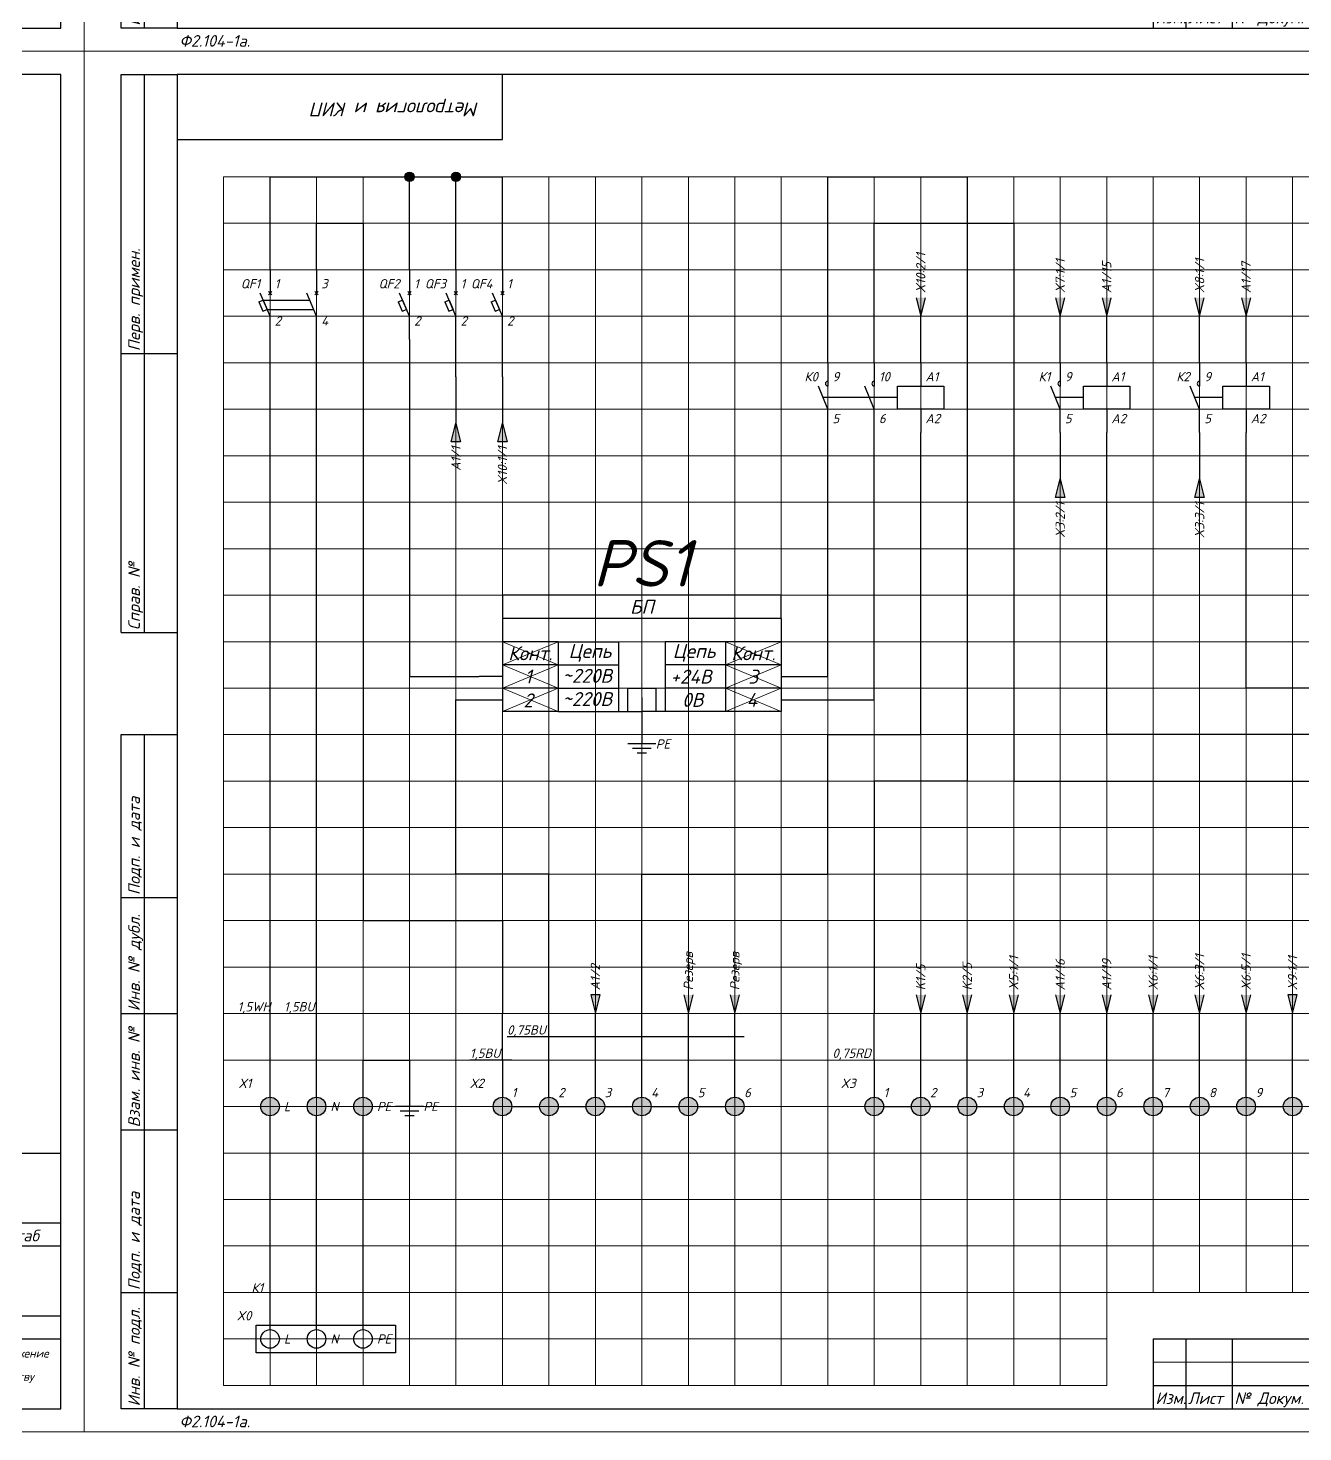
# Model space of a CAD drawing. Header units: millimetres. Extents: x 0 to 53000, y -591 to 24400.
# Drawn here: x 6307.9 to 6582.2, y -591 to -289 of the extents above; entities that cross this region are included whole.
import ezdxf
from ezdxf.enums import TextEntityAlignment as Align

# ---------------------------------------------------------------- set-up
doc = ezdxf.new("R2010")
doc.units = ezdxf.units.MM
for name, color, linetype, lineweight in [('4', 4, 'Continuous', 15), ('Основная', 7, 'Continuous', 30), ('Тонкая для кабелей', 7, 'Continuous', 15)]:
    doc.layers.add(name, color=color, linetype=linetype, lineweight=lineweight)
doc.layers.add('Привязки', color=2, linetype='Continuous', lineweight=0, plot=False, transparency=0.8)
doc.layers.add('рамка', color=253, linetype='Continuous', lineweight=5, transparency=0.8)
doc.styles.add('текст', font='isocpeui.ttf')

# ---------------------------------------------------------------- blocks, each defined once
blk = doc.blocks.new('*U109')
for p, q in [((230, 60), (415, 60)), ((415, 60), (415, 60)), ((415, 60), (415, 60)), ((295, 45), (415, 45)), ((365, 40), (415, 40)), ((365, 25), (415, 25)), ((295, 20), (415, 20))]:
    blk.add_line(p, q)
blk.add_lwpolyline([(20, 5), (415, 5), (415, 292), (20, 292)], close=True)
at = {"layer": 'Привязки'}
blk.add_lwpolyline([(0, 0), (420, 0), (420, 297), (0, 297)], close=True, dxfattribs=at)
at = {"layer": 'рамка'}
blk.add_lwpolyline([(0, 297), (420, 297), (420, 0), (0, 0)], close=True, dxfattribs=at)
at = {"style": 'текст'}
for s, height, p in [('Масштаб', 2.5, (397.5, 41)), ('А4', 0.025, (419.61, 0.01)), ('А2', 0.00833, (419.87, 0)), ('А1', 0.00625, (419.9, 0)), ('А0', 0.005, (419.92, 0))]:
    blk.add_text(s, height=height, dxfattribs=at).set_placement(p)
for tag, p, height in [('12', (90, 292), 0.00000373), ('13', (90, 292), 0.00000373), ('27', (90, 292), 0.00000522), ('29', (105, 279), 3.5), ('ИЗМ4', (230.5, 56), 2.5), ('ЛИСТИЗМ4', (237.5, 56), 2.5), ('№ДОКУМИЗМ4', (247.5, 56), 2.5), ('ПОДПИЗМ4', (270.5, 56), 2.5), ('ДАТАИЗМ4', (285.5, 56), 2.5), ('28', (415, 60), 0.0000438), ('ОБОЗНАЧЕНИЕ', (300, 51), 5), ('ИЗМ3', (230.5, 51), 2.5), ('ЛИСТИЗМ3', (237.5, 51), 2.5), ('№ДОКУМИЗМ3', (247.5, 51), 2.5), ('ПОДПИЗМ3', (270.5, 51), 2.5), ('ДАТАИЗМ3', (285.5, 51), 2.5), ('ИЗМ2', (230.5, 46), 2.5), ('ЛИСТИЗМ2', (237.5, 46), 2.5), ('№ДОКУМИЗМ2', (247.5, 46), 2.5), ('ПОДПИЗМ2', (270.5, 46), 2.5), ('ДАТАИЗМ2', (285.5, 46), 2.5), ('ИЗМ1', (230.5, 41), 2.5), ('ЛИСТИЗМ1', (237.5, 41), 2.5), ('№ДОКУМИЗМ1', (247.5, 41), 2.5), ('ПОДПИЗМ1', (270.5, 41), 2.5), ('ДАТАИЗМ1', (285.5, 41), 2.5), ('РАЗРАБ', (247.5, 31), 2.5), ('ДАТАРАЗРАБ', (285.5, 31), 2.5), ('ПРОВ', (247.5, 26), 2.5), ('ДАТАПРОВ', (285.5, 26), 2.5), ('ТКОНТР', (247.5, 21), 2.5), ('ДАТАТКОНТР', (285.5, 21), 2.5), ('ЛИСТОВ', (400.5, 21), 2.5), ('10', (230.5, 16), 2.5), ('11', (247.5, 16), 2.5), ('НКОНТР', (247.5, 11), 2.5), ('ДАТАНКОНТР', (285.5, 11), 2.5), ('УТВ', (247.5, 6), 2.5), ('ДАТАУТВ', (285.5, 6), 2.5)]:
    blk.add_attdef(tag, p, '', height=height, dxfattribs=at)
for tag, p, height, rotation in [('ОБОЗНАЧЕНИЕ-ВЕРХ', (85, 286), 3.5, 180), ('ПРИМЕНЯЕМОСТЬ', (19, 232.5), 2.5, 90), ('СПРАВ№', (19, 172.5), 2.5, 90), ('ДАТАУЧЁТАДУБЛ', (19, 115.5), 2.5, 90), ('ИНВ№ДУБЛ', (19, 90.5), 2.5, 90), ('ВЗАМИНВ№', (19, 65.5), 2.5, 90), ('ДАТАУЧЁТА', (19, 30.5), 2.5, 90), ('ИНВ№ПОДЛ', (19, 5.5), 2.5, 90)]:
    blk.add_attdef(tag, p, '', height=height, rotation=rotation, dxfattribs=at)
blk.add_attdef('30', text='', height=5, dxfattribs=at).set_placement((355, 64), align=Align.MIDDLE)
for tag, height, p in [('НАИМЕНОВАНИЕ1', 5, (330, 36)), ('НАИМЕНОВАНИЕ2', 3.5, (330, 31)), ('МАССА', 3.5, (388.5, 31)), ('МАСШТАБ', 3.5, (406, 31)), ('НАИМЕНОВАНИЕ3', 3.5, (330, 26)), ('НАИМЕНОВАНИЕ4', 2.5, (330, 21)), ('ЛИСТ', 2.5, (380.5, 21)), ('МАТЕРИАЛ1', 2.5, (330, 16)), ('ПРЕДПРИЯТИЕ1', 3.5, (390, 16)), ('МАТЕРИАЛ2', 2.5, (330, 11)), ('ПРЕДПРИЯТИЕ2', 3.5, (390, 11)), ('ПРЕДПРИЯТИЕ3', 3.5, (390.02, 6)), ('МАТЕРИАЛ3', 2.5, (330, 6))]:
    blk.add_attdef(tag, text='', height=height, dxfattribs=at).set_placement(p, align=Align.CENTER)
for tag, p in [('ЛИТЕРА', (367.5, 31)), ('ЛИТЕРА2', (372.5, 31)), ('ЛИТЕРА3', (377.5, 31))]:
    blk.add_attdef(tag, text='', height=2.5, dxfattribs=at).set_placement(p, align=Align.RIGHT)
for tag, p in [('ИНДЕКС', (367.5, 31)), ('ИНДЕКС2', (372.5, 31)), ('ИНДЕКС3', (377.5, 31))]:
    blk.add_attdef(tag, text='', height=2.5, dxfattribs=at).set_placement(p, align=Align.TOP_LEFT)
blk = doc.blocks.new('*U110')
for p, q in [((8, 232), (8, 292)), ((8, 292), (20, 292)), ((13, 232), (13, 292)), ((90, 292), (90, 292)), ((90, 292), (90, 292)), ((90, 278), (90, 292)), ((90, 292), (90, 292)), ((90, 292), (90, 292)), ((90, 292), (90, 292)), ((20, 278), (90, 278)), ((8, 232), (20, 232)), ((8, 172), (8, 232)), ((13, 172), (13, 232)), ((8, 172), (20, 172)), ((8, 115), (8, 150)), ((8, 150), (20, 150)), ((13, 115), (13, 150)), ((8, 90), (8, 115)), ((8, 115), (20, 115)), ((13, 90), (13, 115)), ((8, 65), (8, 90)), ((8, 90), (20, 90)), ((13, 65), (13, 90)), ((8, 30), (8, 65)), ((8, 65), (20, 65)), ((13, 30), (13, 65)), ((8, 5), (8, 30)), ((8, 30), (20, 30)), ((13, 5), (13, 30)), ((230, 20), (415, 20)), ((230, 20), (230, 5)), ((237, 20), (237, 5)), ((247, 20), (247, 5)), ((230, 10), (295, 10)), ((20, 5), (8, 5)), ((230, 5), (295, 5))]:
    blk.add_line(p, q)
blk.add_lwpolyline([(20, 5), (415, 5), (415, 292), (20, 292)], close=True)
at = {"layer": '4'}
blk.add_line((230, 15), (295, 15), dxfattribs=at)
at = {"layer": 'Привязки'}
blk.add_lwpolyline([(0, 0), (420, 0), (420, 297), (0, 297)], close=True, dxfattribs=at)
at = {"layer": 'рамка'}
blk.add_lwpolyline([(0, 297), (420, 297), (420, 0), (0, 0)], close=True, dxfattribs=at)
at = {"style": 'текст'}
for s, p in [('Перв. примен.', (12, 232.5)), ('Справ. №', (12, 172.5)), ('Подп. и дата', (12, 115.5)), ('Инв. № дубл.', (12, 90.5)), ('Взам. инв. №', (12, 65.5)), ('Подп. и дата', (12, 30.5)), ('Инв. № подл.', (12, 5.5))]:
    blk.add_text(s, height=2.5, rotation=90, dxfattribs=at).set_placement(p)
for s, height, p in [('Изм.', 2.5, (230.5, 6)), ('Лист', 2.5, (237.5, 6)), ('№ Докум.', 2.5, (247.5, 6)), ('Ф2.104-1.', 0.005, (20, 4.99)), ('Ф2.104-1а.', 2.5, (20.5, 1))]:
    blk.add_text(s, height=height, dxfattribs=at).set_placement(p)
for tag, p, height in [('12', (90, 292), 0.00000373), ('13', (90, 292), 0.00000373), ('27', (90, 292), 0.00000522), ('29', (105, 249), 3.5), ('ИЗМ2', (230.5, 16), 2.5), ('ЛИСТИЗМ2', (237.5, 16), 2.5), ('№ДОКУМИЗМ2', (247.5, 16), 2.5), ('28', (415, 20), 0.0000438), ('ОБОЗНАЧЕНИЕ', (300, 11), 5), ('ИЗМ1', (230.5, 11), 2.5), ('ЛИСТИЗМ1', (237.5, 11), 2.5), ('№ДОКУМИЗМ1', (247.5, 11), 2.5), ('ПОДПИЗМ1', (270.5, 11), 2.5), ('ДАТАИЗМ1', (285.5, 11), 2.5), ('ДАТАНКОНТР', (285.5, 11), 2.5), ('ДАТАУТВ', (285.5, 6), 2.5), ('РАЗРАБ', (415, 5), 0.0000135), ('ЛИСТОВ', (415, 5), 0.0000135), ('ПРОВ', (415, 5), 0.0000135), ('ТКОНТР', (415, 5), 0.0000135), ('НКОНТР', (415, 5), 0.0000135), ('УТВ', (415, 5), 0.0000135), ('10', (415, 5), 0.0000135), ('11', (415, 5), 0.0000135), ('ПОДПИЗМ2', (415, 5), 0.0000135), ('ДАТАИЗМ2', (415, 5), 0.0000135), ('ИЗМ3', (415, 5), 0.0000135), ('ЛИСТИЗМ3', (415, 5), 0.0000135), ('№ДОКУМИЗМ3', (415, 5), 0.0000135), ('ПОДПИЗМ3', (415, 5), 0.0000135), ('ДАТАИЗМ3', (415, 5), 0.0000135), ('ИЗМ4', (415, 5), 0.0000135), ('ЛИСТИЗМ4', (415, 5), 0.0000135), ('№ДОКУМИЗМ4', (415, 5), 0.0000135), ('ПОДПИЗМ4', (415, 5), 0.0000135), ('ДАТАИЗМ4', (415, 5), 0.0000135), ('ДАТАРАЗРАБ', (415, 5), 0.0000135), ('ДАТАПРОВ', (415, 5), 0.0000135), ('ДАТАТКОНТР', (415, 5), 0.0000135)]:
    blk.add_attdef(tag, p, '', height=height, dxfattribs=at)
for tag, p, height, rotation in [('ОБОЗНАЧЕНИЕ-ВЕРХ', (85, 286), 3.5, 180), ('ПРИМЕНЯЕМОСТЬ', (19, 232.5), 2.5, 90), ('СПРАВ№', (19, 172.5), 2.5, 90), ('ДАТАУЧЁТАДУБЛ', (19, 115.5), 2.5, 90), ('ИНВ№ДУБЛ', (19, 90.5), 2.5, 90), ('ВЗАМИНВ№', (19, 65.5), 2.5, 90), ('ДАТАУЧЁТА', (19, 30.5), 2.5, 90), ('ИНВ№ПОДЛ', (19, 5.5), 2.5, 90)]:
    blk.add_attdef(tag, p, '', height=height, rotation=rotation, dxfattribs=at)
blk.add_attdef('30', text='', height=5, dxfattribs=at).set_placement((355, 34), align=Align.MIDDLE)
for tag, height, p in [('ЛИСТ', 2.5, (410, 9)), ('НАИМЕНОВАНИЕ1', 0.000027, (415, 5)), ('НАИМЕНОВАНИЕ2', 0.0000189, (415, 5)), ('НАИМЕНОВАНИЕ3', 0.0000189, (415, 5)), ('НАИМЕНОВАНИЕ4', 0.0000135, (415, 5)), ('МАССА', 0.0000189, (415, 5)), ('МАСШТАБ', 0.0000189, (415, 5)), ('МАТЕРИАЛ1', 0.0000135, (415, 5)), ('МАТЕРИАЛ2', 0.0000135, (415, 5)), ('МАТЕРИАЛ3', 0.0000135, (415, 5)), ('ПРЕДПРИЯТИЕ1', 0.0000189, (415, 5)), ('ПРЕДПРИЯТИЕ2', 0.0000189, (415, 5)), ('ПРЕДПРИЯТИЕ3', 0.0000189, (415, 5))]:
    blk.add_attdef(tag, text='', height=height, dxfattribs=at).set_placement(p, align=Align.CENTER)
for tag in ['ЛИТЕРА', 'ЛИТЕРА2', 'ЛИТЕРА3']:
    blk.add_attdef(tag, text='', height=0.0000135, dxfattribs=at).set_placement((415, 5), align=Align.RIGHT)
for tag in ['ИНДЕКС', 'ИНДЕКС2', 'ИНДЕКС3']:
    blk.add_attdef(tag, text='', height=0.0000135, dxfattribs=at).set_placement((415, 5), align=Align.TOP_LEFT)

msp = doc.modelspace()

# ---------------------------------------------------------------- hatches: boundary and pattern name
at = {"layer": 'Основная'}
h = msp.add_hatch(color=256, dxfattribs=at)
h.dxf.hatch_style = 1
h.paths.add_polyline_path([(6390, -321), (6390, -320, 0.414213562), (6389, -321)])
h.paths.add_polyline_path([(6391, -321, 0.414213562), (6390, -320), (6390, -321)])
h.paths.add_polyline_path([(6389, -321, 0.414213562), (6390, -322), (6390, -321)])
h.paths.add_polyline_path([(6390, -321), (6390, -322, 0.414213562), (6391, -321)])
h = msp.add_hatch(color=256, dxfattribs=at)
h.dxf.hatch_style = 1
h.paths.add_polyline_path([(6400, -321), (6400, -320, 0.414213562), (6399, -321)])
h.paths.add_polyline_path([(6401, -321, 0.414213562), (6400, -320), (6400, -321)])
h.paths.add_polyline_path([(6399, -321, 0.414213562), (6400, -322), (6400, -321)])
h.paths.add_polyline_path([(6400, -321), (6400, -322, 0.414213562), (6401, -321)])
h = msp.add_hatch(color=256, dxfattribs=at)
h.dxf.hatch_style = 1
h.paths.add_polyline_path([(6500, -351), (6501, -347), (6500, -347)])
h.paths.add_polyline_path([(6500, -351), (6500, -347), (6499, -347)])
h = msp.add_hatch(color=256, dxfattribs=at)
h.dxf.hatch_style = 1
h.paths.add_polyline_path([(6530, -351), (6531, -347), (6530, -347)])
h.paths.add_polyline_path([(6530, -351), (6530, -347), (6529, -347)])
h = msp.add_hatch(color=256, dxfattribs=at)
h.dxf.hatch_style = 1
h.paths.add_polyline_path([(6540, -351), (6541, -347), (6540, -347)])
h.paths.add_polyline_path([(6540, -351), (6540, -347), (6539, -347)])
h = msp.add_hatch(color=256, dxfattribs=at)
h.dxf.hatch_style = 1
h.paths.add_polyline_path([(6560, -351), (6561, -347), (6560, -347)])
h.paths.add_polyline_path([(6560, -351), (6560, -347), (6559, -347)])
h = msp.add_hatch(color=256, dxfattribs=at)
h.dxf.hatch_style = 1
h.paths.add_polyline_path([(6570, -351), (6571, -347), (6570, -347)])
h.paths.add_polyline_path([(6570, -351), (6570, -347), (6569, -347)])
h = msp.add_hatch(color=256, dxfattribs=at)
h.dxf.hatch_style = 1
h.paths.add_polyline_path([(6400, -374), (6401, -378), (6400, -378)])
h.paths.add_polyline_path([(6400, -374), (6400, -378), (6399, -378)])
h = msp.add_hatch(color=256, dxfattribs=at)
h.dxf.hatch_style = 1
h.paths.add_polyline_path([(6410, -374), (6411, -378), (6410, -378)])
h.paths.add_polyline_path([(6410, -374), (6410, -378), (6409, -378)])
h = msp.add_hatch(color=256, dxfattribs=at)
h.dxf.hatch_style = 1
h.paths.add_polyline_path([(6530, -386), (6531, -390), (6530, -390)])
h.paths.add_polyline_path([(6530, -386), (6530, -390), (6529, -390)])
h = msp.add_hatch(color=256, dxfattribs=at)
h.dxf.hatch_style = 1
h.paths.add_polyline_path([(6560, -386), (6561, -390), (6560, -390)])
h.paths.add_polyline_path([(6560, -386), (6560, -390), (6559, -390)])
h = msp.add_hatch(color=256, dxfattribs=at)
h.dxf.hatch_style = 1
h.paths.add_polyline_path([(6430, -501), (6431, -497), (6430, -497)])
h.paths.add_polyline_path([(6430, -501), (6430, -497), (6429, -497)])
h = msp.add_hatch(color=256, dxfattribs=at)
h.dxf.hatch_style = 1
h.paths.add_polyline_path([(6450, -501), (6451, -497), (6450, -497)])
h.paths.add_polyline_path([(6450, -501), (6450, -497), (6449, -497)])
h = msp.add_hatch(color=256, dxfattribs=at)
h.dxf.hatch_style = 1
h.paths.add_polyline_path([(6460, -501), (6461, -497), (6460, -497)])
h.paths.add_polyline_path([(6460, -501), (6460, -497), (6459, -497)])
h = msp.add_hatch(color=256, dxfattribs=at)
h.dxf.hatch_style = 1
h.paths.add_polyline_path([(6500, -501), (6501, -497), (6500, -497)])
h.paths.add_polyline_path([(6500, -501), (6500, -497), (6499, -497)])
h = msp.add_hatch(color=256, dxfattribs=at)
h.dxf.hatch_style = 1
h.paths.add_polyline_path([(6510, -501), (6511, -497), (6510, -497)])
h.paths.add_polyline_path([(6510, -501), (6510, -497), (6509, -497)])
h = msp.add_hatch(color=256, dxfattribs=at)
h.dxf.hatch_style = 1
h.paths.add_polyline_path([(6520, -501), (6521, -497), (6520, -497)])
h.paths.add_polyline_path([(6520, -501), (6520, -497), (6519, -497)])
h = msp.add_hatch(color=256, dxfattribs=at)
h.dxf.hatch_style = 1
h.paths.add_polyline_path([(6530, -501), (6531, -497), (6530, -497)])
h.paths.add_polyline_path([(6530, -501), (6530, -497), (6529, -497)])
h = msp.add_hatch(color=256, dxfattribs=at)
h.dxf.hatch_style = 1
h.paths.add_polyline_path([(6540, -501), (6541, -497), (6540, -497)])
h.paths.add_polyline_path([(6540, -501), (6540, -497), (6539, -497)])
h = msp.add_hatch(color=256, dxfattribs=at)
h.dxf.hatch_style = 1
h.paths.add_polyline_path([(6550, -501), (6551, -497), (6550, -497)])
h.paths.add_polyline_path([(6550, -501), (6550, -497), (6549, -497)])
h = msp.add_hatch(color=256, dxfattribs=at)
h.dxf.hatch_style = 1
h.paths.add_polyline_path([(6560, -501), (6561, -497), (6560, -497)])
h.paths.add_polyline_path([(6560, -501), (6560, -497), (6559, -497)])
h = msp.add_hatch(color=256, dxfattribs=at)
h.dxf.hatch_style = 1
h.paths.add_polyline_path([(6570, -501), (6571, -497), (6570, -497)])
h.paths.add_polyline_path([(6570, -501), (6570, -497), (6569, -497)])
h = msp.add_hatch(color=256, dxfattribs=at)
h.dxf.hatch_style = 1
h.paths.add_polyline_path([(6580, -501), (6581, -497), (6580, -497)])
h.paths.add_polyline_path([(6580, -501), (6580, -497), (6579, -497)])
at = {"layer": 'Основная', "true_color": 0x939598}
h = msp.add_hatch(color=252, dxfattribs=at)
h.dxf.hatch_style = 1
h.paths.add_polyline_path([(6360, -519, 0.414213562), (6358, -521), (6360, -521)])
h.paths.add_polyline_path([(6360, -519), (6360, -521), (6362, -521, 0.414213562)])
h.paths.add_polyline_path([(6362, -521), (6360, -521), (6360, -523, 0.414213562)])
h.paths.add_polyline_path([(6360, -521), (6358, -521, 0.414213562), (6360, -523)])
at = {"layer": 'Основная', "true_color": 0x22346e}
h = msp.add_hatch(color=159, dxfattribs=at)
h.dxf.hatch_style = 1
h.paths.add_polyline_path([(6370, -519, 0.414213562), (6368, -521), (6370, -521)])
h.paths.add_polyline_path([(6370, -519), (6370, -521), (6372, -521, 0.414213562)])
h.paths.add_polyline_path([(6370, -521), (6368, -521, 0.414213562), (6370, -523)])
h.paths.add_polyline_path([(6372, -521), (6370, -521), (6370, -523, 0.414213562)])
at = {"layer": 'Основная'}
h = msp.add_hatch(color=256, dxfattribs=at)
h.dxf.hatch_style = 1
h.set_gradient(color1=(19, 103, 52), color2=(200, 201, 45))
h.paths.add_polyline_path([(6380, -519, 0.414213562), (6378, -521), (6380, -521)])
h.paths.add_polyline_path([(6380, -519), (6380, -521), (6382, -521, 0.414213562)])
h.paths.add_polyline_path([(6380, -521), (6378, -521, 0.414213562), (6380, -523)])
h.paths.add_polyline_path([(6382, -521), (6380, -521), (6380, -523, 0.414213562)])
at = {"layer": 'Основная', "true_color": 0x22346e}
h = msp.add_hatch(color=159, dxfattribs=at)
h.dxf.hatch_style = 1
h.paths.add_polyline_path([(6410, -519, 0.414213562), (6408, -521), (6410, -521)])
h.paths.add_polyline_path([(6410, -519), (6410, -521), (6412, -521, 0.414213562)])
h.paths.add_polyline_path([(6410, -521), (6408, -521, 0.414213562), (6410, -523)])
h.paths.add_polyline_path([(6412, -521), (6410, -521), (6410, -523, 0.414213562)])
h = msp.add_hatch(color=159, dxfattribs=at)
h.dxf.hatch_style = 1
h.paths.add_polyline_path([(6420, -519, 0.414213562), (6418, -521), (6420, -521)])
h.paths.add_polyline_path([(6420, -519), (6420, -521), (6422, -521, 0.414213562)])
h.paths.add_polyline_path([(6420, -521), (6418, -521, 0.414213562), (6420, -523)])
h.paths.add_polyline_path([(6422, -521), (6420, -521), (6420, -523, 0.414213562)])
h = msp.add_hatch(color=159, dxfattribs=at)
h.dxf.hatch_style = 1
h.paths.add_polyline_path([(6430, -519, 0.414213562), (6428, -521), (6430, -521)])
h.paths.add_polyline_path([(6430, -519), (6430, -521), (6432, -521, 0.414213562)])
h.paths.add_polyline_path([(6430, -521), (6428, -521, 0.414213562), (6430, -523)])
h.paths.add_polyline_path([(6432, -521), (6430, -521), (6430, -523, 0.414213562)])
h = msp.add_hatch(color=159, dxfattribs=at)
h.dxf.hatch_style = 1
h.paths.add_polyline_path([(6440, -519, 0.414213562), (6438, -521), (6440, -521)])
h.paths.add_polyline_path([(6440, -519), (6440, -521), (6442, -521, 0.414213562)])
h.paths.add_polyline_path([(6440, -521), (6438, -521, 0.414213562), (6440, -523)])
h.paths.add_polyline_path([(6442, -521), (6440, -521), (6440, -523, 0.414213562)])
h = msp.add_hatch(color=159, dxfattribs=at)
h.dxf.hatch_style = 1
h.paths.add_polyline_path([(6450, -519, 0.414213562), (6448, -521), (6450, -521)])
h.paths.add_polyline_path([(6450, -519), (6450, -521), (6452, -521, 0.414213562)])
h.paths.add_polyline_path([(6450, -521), (6448, -521, 0.414213562), (6450, -523)])
h.paths.add_polyline_path([(6452, -521), (6450, -521), (6450, -523, 0.414213562)])
h = msp.add_hatch(color=159, dxfattribs=at)
h.dxf.hatch_style = 1
h.paths.add_polyline_path([(6460, -519, 0.414213562), (6458, -521), (6460, -521)])
h.paths.add_polyline_path([(6460, -519), (6460, -521), (6462, -521, 0.414213562)])
h.paths.add_polyline_path([(6460, -521), (6458, -521, 0.414213562), (6460, -523)])
h.paths.add_polyline_path([(6462, -521), (6460, -521), (6460, -523, 0.414213562)])
at = {"layer": 'Основная', "true_color": 0x991b1e}
h = msp.add_hatch(color=244, dxfattribs=at)
h.dxf.hatch_style = 1
h.paths.add_polyline_path([(6490, -519, 0.414213562), (6488, -521), (6490, -521)])
h.paths.add_polyline_path([(6490, -519), (6490, -521), (6492, -521, 0.414213562)])
h.paths.add_polyline_path([(6490, -521), (6488, -521, 0.414213562), (6490, -523)])
h.paths.add_polyline_path([(6492, -521), (6490, -521), (6490, -523, 0.414213562)])
h = msp.add_hatch(color=244, dxfattribs=at)
h.dxf.hatch_style = 1
h.paths.add_polyline_path([(6500, -519, 0.414213562), (6498, -521), (6500, -521)])
h.paths.add_polyline_path([(6500, -519), (6500, -521), (6502, -521, 0.414213562)])
h.paths.add_polyline_path([(6500, -521), (6498, -521, 0.414213562), (6500, -523)])
h.paths.add_polyline_path([(6502, -521), (6500, -521), (6500, -523, 0.414213562)])
h = msp.add_hatch(color=244, dxfattribs=at)
h.dxf.hatch_style = 1
h.paths.add_polyline_path([(6510, -519, 0.414213562), (6508, -521), (6510, -521)])
h.paths.add_polyline_path([(6510, -519), (6510, -521), (6512, -521, 0.414213562)])
h.paths.add_polyline_path([(6510, -521), (6508, -521, 0.414213562), (6510, -523)])
h.paths.add_polyline_path([(6512, -521), (6510, -521), (6510, -523, 0.414213562)])
h = msp.add_hatch(color=244, dxfattribs=at)
h.dxf.hatch_style = 1
h.paths.add_polyline_path([(6520, -519, 0.414213562), (6518, -521), (6520, -521)])
h.paths.add_polyline_path([(6520, -519), (6520, -521), (6522, -521, 0.414213562)])
h.paths.add_polyline_path([(6520, -521), (6518, -521, 0.414213562), (6520, -523)])
h.paths.add_polyline_path([(6522, -521), (6520, -521), (6520, -523, 0.414213562)])
h = msp.add_hatch(color=244, dxfattribs=at)
h.dxf.hatch_style = 1
h.paths.add_polyline_path([(6530, -519, 0.414213562), (6528, -521), (6530, -521)])
h.paths.add_polyline_path([(6530, -519), (6530, -521), (6532, -521, 0.414213562)])
h.paths.add_polyline_path([(6530, -521), (6528, -521, 0.414213562), (6530, -523)])
h.paths.add_polyline_path([(6532, -521), (6530, -521), (6530, -523, 0.414213562)])
h = msp.add_hatch(color=244, dxfattribs=at)
h.dxf.hatch_style = 1
h.paths.add_polyline_path([(6540, -519, 0.414213562), (6538, -521), (6540, -521)])
h.paths.add_polyline_path([(6540, -519), (6540, -521), (6542, -521, 0.414213562)])
h.paths.add_polyline_path([(6540, -521), (6538, -521, 0.414213562), (6540, -523)])
h.paths.add_polyline_path([(6542, -521), (6540, -521), (6540, -523, 0.414213562)])
h = msp.add_hatch(color=244, dxfattribs=at)
h.dxf.hatch_style = 1
h.paths.add_polyline_path([(6550, -519, 0.414213562), (6548, -521), (6550, -521)])
h.paths.add_polyline_path([(6550, -519), (6550, -521), (6552, -521, 0.414213562)])
h.paths.add_polyline_path([(6550, -521), (6548, -521, 0.414213562), (6550, -523)])
h.paths.add_polyline_path([(6552, -521), (6550, -521), (6550, -523, 0.414213562)])
h = msp.add_hatch(color=244, dxfattribs=at)
h.dxf.hatch_style = 1
h.paths.add_polyline_path([(6560, -519, 0.414213562), (6558, -521), (6560, -521)])
h.paths.add_polyline_path([(6560, -519), (6560, -521), (6562, -521, 0.414213562)])
h.paths.add_polyline_path([(6560, -521), (6558, -521, 0.414213562), (6560, -523)])
h.paths.add_polyline_path([(6562, -521), (6560, -521), (6560, -523, 0.414213562)])
h = msp.add_hatch(color=244, dxfattribs=at)
h.dxf.hatch_style = 1
h.paths.add_polyline_path([(6570, -519, 0.414213562), (6568, -521), (6570, -521)])
h.paths.add_polyline_path([(6570, -519), (6570, -521), (6572, -521, 0.414213562)])
h.paths.add_polyline_path([(6570, -521), (6568, -521, 0.414213562), (6570, -523)])
h.paths.add_polyline_path([(6572, -521), (6570, -521), (6570, -523, 0.414213562)])
h = msp.add_hatch(color=244, dxfattribs=at)
h.dxf.hatch_style = 1
h.paths.add_polyline_path([(6580, -519, 0.414213562), (6578, -521), (6580, -521)])
h.paths.add_polyline_path([(6580, -519), (6580, -521), (6582, -521, 0.414213562)])
h.paths.add_polyline_path([(6580, -521), (6578, -521, 0.414213562), (6580, -523)])
h.paths.add_polyline_path([(6582, -521), (6580, -521), (6580, -523, 0.414213562)])

# ---------------------------------------------------------------- linework, layer by layer
at = {"layer": 'Основная'}
for p, q in [((6360, -321), (6380, -321)), ((6360, -331), (6360, -321)), ((6380, -321), (6390, -321)), ((6390, -321), (6400, -321)), ((6390, -341), (6390, -321)), ((6400, -341), (6400, -321)), ((6400, -321), (6410, -321)), ((6410, -341), (6410, -321)), ((6480, -361), (6480, -321)), ((6480, -321), (6510, -321)), ((6510, -321), (6510, -451)), ((6360, -341), (6360, -331)), ((6370, -331), (6380, -331)), ((6370, -336), (6370, -331)), ((6380, -331), (6380, -481)), ((6490, -361), (6490, -331)), ((6490, -331), (6520, -331)), ((6520, -331), (6520, -451)), ((6370, -341), (6370, -336)), ((6360, -341), (6360, -346)), ((6370, -341), (6370, -346)), ((6390, -341), (6390, -346)), ((6400, -341), (6400, -346)), ((6410, -341), (6410, -346)), ((6360, -351), (6357.87931, -346.05172)), ((6360.35355, -345.64645), (6359.64645, -346.35355)), ((6359.64645, -345.64645), (6360.35355, -346.35355)), ((6360, -346), (6360.35355, -345.64645)), ((6370, -351), (6367.87931, -346.05172)), ((6370.35355, -345.64645), (6369.64645, -346.35355)), ((6369.64645, -345.64645), (6370.35355, -346.35355)), ((6370, -346), (6370.35355, -345.64645)), ((6390, -351), (6387.87931, -346.05172)), ((6390.35355, -345.64645), (6389.64645, -346.35355)), ((6389.64645, -345.64645), (6390.35355, -346.35355)), ((6390, -346), (6390.35355, -345.64645)), ((6400, -351), (6397.87931, -346.05172)), ((6400.35355, -345.64645), (6399.64645, -346.35355)), ((6399.64645, -345.64645), (6400.35355, -346.35355)), ((6400, -346), (6400.35355, -345.64645)), ((6410, -351), (6407.87931, -346.05172)), ((6410.35355, -345.64645), (6409.64645, -346.35355)), ((6409.64645, -345.64645), (6410.35355, -346.35355)), ((6410, -346), (6410.35355, -345.64645)), ((6499, -347), (6500, -351)), ((6500, -351), (6501, -347)), ((6529, -347), (6530, -351)), ((6530, -351), (6531, -347)), ((6539, -347), (6540, -351)), ((6540, -351), (6541, -347)), ((6559, -347), (6560, -351)), ((6560, -351), (6561, -347)), ((6569, -347), (6570, -351)), ((6570, -351), (6571, -347)), ((6357.59194, -347.91978), (6358.51108, -347.52586)), ((6357.59194, -347.91978), (6358.44908, -349.91978)), ((6358.44908, -349.91978), (6359.36823, -349.52586)), ((6358.51108, -347.52586), (6359.36823, -349.52586)), ((6358.51108, -347.52586), (6368.51108, -347.52586)), ((6359.36823, -349.52586), (6369.36823, -349.52586)), ((6387.59194, -347.91978), (6388.51108, -347.52586)), ((6387.59194, -347.91978), (6388.44908, -349.91978)), ((6388.44908, -349.91978), (6389.36823, -349.52586)), ((6388.51108, -347.52586), (6389.36823, -349.52586)), ((6397.59194, -347.91978), (6398.51108, -347.52586)), ((6397.59194, -347.91978), (6398.44908, -349.91978)), ((6398.44908, -349.91978), (6399.36823, -349.52586)), ((6398.51108, -347.52586), (6399.36823, -349.52586)), ((6407.59194, -347.91978), (6408.51108, -347.52586)), ((6407.59194, -347.91978), (6408.44908, -349.91978)), ((6408.44908, -349.91978), (6409.36823, -349.52586)), ((6408.51108, -347.52586), (6409.36823, -349.52586)), ((6360, -356), (6360, -351)), ((6370, -356), (6370, -351)), ((6390, -356), (6390, -351)), ((6400, -356), (6400, -351)), ((6410, -356), (6410, -351)), ((6500, -361), (6500, -351)), ((6530, -361), (6530, -351)), ((6540, -361), (6540, -351)), ((6560, -361), (6560, -351)), ((6570, -361), (6570, -351)), ((6360, -519), (6360, -356)), ((6370, -519), (6370, -356)), ((6390, -356), (6390, -428.5)), ((6400, -364), (6400, -356)), ((6410, -364), (6410, -356)), ((6480, -361), (6480, -366)), ((6490, -361), (6490, -366)), ((6500, -361), (6500, -366)), ((6530, -361), (6530, -366)), ((6540, -361), (6540, -366)), ((6560, -361), (6560, -366)), ((6570, -361), (6570, -366)), ((6400, -364), (6400, -374)), ((6410, -364), (6410, -374)), ((6480, -371), (6478, -366)), ((6490, -371), (6488, -366)), ((6495, -366), (6505, -366)), ((6495, -371), (6495, -366)), ((6505, -366), (6505, -371)), ((6530, -371), (6528, -366)), ((6535, -366), (6545, -366)), ((6535, -371), (6535, -366)), ((6545, -366), (6545, -371)), ((6560, -371), (6558, -366)), ((6565, -366), (6575, -366)), ((6565, -371), (6565, -366)), ((6575, -366), (6575, -371)), ((6495, -368.5), (6479, -368.5)), ((6480, -376), (6480, -371)), ((6490, -376), (6490, -371)), ((6505, -371), (6495, -371)), ((6500, -371), (6500, -376)), ((6535, -368.5), (6529, -368.5)), ((6530, -376), (6530, -371)), ((6545, -371), (6535, -371)), ((6540, -371), (6540, -376)), ((6565, -368.5), (6559, -368.5)), ((6560, -376), (6560, -371)), ((6575, -371), (6565, -371)), ((6570, -371), (6570, -376)), ((6399, -378), (6400, -374)), ((6400, -374), (6401, -378)), ((6409, -378), (6410, -374)), ((6410, -374), (6411, -378)), ((6480, -428.5), (6480, -374.75)), ((6490, -433.5), (6490, -376)), ((6500, -441), (6500, -376)), ((6530, -376), (6530, -386)), ((6540, -441), (6540, -376)), ((6560, -376), (6560, -386)), ((6570, -431), (6570, -376)), ((6401, -378), (6399, -378)), ((6411, -378), (6409, -378)), ((6529, -390), (6530, -386)), ((6530, -386), (6531, -390)), ((6559, -390), (6560, -386)), ((6560, -386), (6561, -390)), ((6531, -390), (6529, -390)), ((6561, -390), (6559, -390)), ((6410, -411), (6410, -416)), ((6470, -416), (6470, -411)), ((6410, -416), (6410, -421)), ((6470, -416), (6470, -421)), ((6410, -421), (6410, -426)), ((6422, -421), (6422, -426)), ((6422, -421), (6435, -421)), ((6435, -421), (6435, -436)), ((6458, -421), (6445, -421)), ((6445, -421), (6445, -436)), ((6458, -421), (6458, -426)), ((6470, -421), (6470, -426)), ((6390, -428.5), (6405, -428.5)), ((6410, -428.5), (6405, -428.5)), ((6410, -426), (6410, -431)), ((6422, -426), (6422, -431)), ((6422, -426), (6435, -426)), ((6458, -426), (6445, -426)), ((6458, -426), (6458, -431)), ((6470, -426), (6470, -431)), ((6470, -428.5), (6480, -428.5)), ((6410, -431), (6410, -436)), ((6422, -431), (6422, -436)), ((6422, -431), (6435, -431)), ((6437, -436), (6437, -431)), ((6437, -431), (6443, -431)), ((6443, -431), (6443, -436)), ((6458, -431), (6445, -431)), ((6458, -431), (6458, -436)), ((6470, -431), (6470, -436)), ((6670, -431), (6570, -431)), ((6400, -433.5), (6410, -433.5)), ((6400, -471), (6400, -433.5)), ((6440, -433), (6440, -443)), ((6470, -433.5), (6480, -433.5)), ((6480, -433.5), (6490, -433.5)), ((6422, -436), (6440, -436)), ((6458, -436), (6440, -436)), ((6443, -443), (6437, -443)), ((6480, -471), (6480, -441)), ((6480, -441), (6500, -441)), ((6660, -441), (6540, -441)), ((6442, -444), (6438, -444)), ((6441, -445), (6439, -445)), ((6510, -451), (6490, -451)), ((6490, -451), (6490, -501)), ((6520, -451), (6600, -451)), ((6420, -471), (6400, -471)), ((6420, -501), (6420, -471)), ((6440, -501), (6440, -471)), ((6440, -471), (6480, -471)), ((6380, -481), (6410, -481)), ((6410, -481), (6410, -501)), ((6429, -497), (6430, -501)), ((6431, -497), (6429, -497)), ((6430, -501), (6431, -497)), ((6449, -497), (6450, -501)), ((6450, -501), (6451, -497)), ((6459, -497), (6460, -501)), ((6460, -501), (6461, -497)), ((6499, -497), (6500, -501)), ((6500, -501), (6501, -497)), ((6509, -497), (6510, -501)), ((6510, -501), (6511, -497)), ((6519, -497), (6520, -501)), ((6520, -501), (6521, -497)), ((6529, -497), (6530, -501)), ((6530, -501), (6531, -497)), ((6539, -497), (6540, -501)), ((6540, -501), (6541, -497)), ((6549, -497), (6550, -501)), ((6550, -501), (6551, -497)), ((6559, -497), (6560, -501)), ((6560, -501), (6561, -497)), ((6569, -497), (6570, -501)), ((6570, -501), (6571, -497)), ((6579, -497), (6580, -501)), ((6581, -497), (6579, -497)), ((6580, -501), (6581, -497)), ((6410, -511), (6410, -501)), ((6420, -511), (6420, -501)), ((6430, -511), (6430, -501)), ((6440, -511), (6440, -501)), ((6450, -511), (6450, -501)), ((6460, -511), (6460, -501)), ((6490, -511), (6490, -501)), ((6500, -511), (6500, -501)), ((6510, -511), (6510, -501)), ((6520, -511), (6520, -501)), ((6530, -511), (6530, -501)), ((6540, -511), (6540, -501)), ((6550, -511), (6550, -501)), ((6560, -511), (6560, -501)), ((6570, -511), (6570, -501)), ((6580, -511), (6580, -501)), ((6462, -506), (6411, -506)), ((6380, -519), (6380, -511)), ((6380, -511), (6390, -511)), ((6390, -511), (6390, -521)), ((6412, -511), (6403, -511)), ((6410, -511), (6410, -519)), ((6420, -519), (6420, -511)), ((6430, -519), (6430, -511)), ((6440, -519), (6440, -511)), ((6450, -519), (6450, -511)), ((6460, -519), (6460, -511)), ((6490, -511), (6490, -519)), ((6500, -519), (6500, -511)), ((6510, -519), (6510, -511)), ((6520, -519), (6520, -511)), ((6530, -519), (6530, -511)), ((6540, -519), (6540, -511)), ((6550, -519), (6550, -511)), ((6550, -519), (6550, -511)), ((6560, -519), (6560, -511)), ((6570, -519), (6570, -511)), ((6580, -519), (6580, -511)), ((6393, -521), (6387, -521)), ((6392, -522), (6388, -522)), ((6412, -521), (6418, -521)), ((6422, -521), (6428, -521)), ((6432, -521), (6438, -521)), ((6442, -521), (6448, -521)), ((6452, -521), (6458, -521)), ((6492, -521), (6498, -521)), ((6502, -521), (6508, -521)), ((6512, -521), (6518, -521)), ((6522, -521), (6528, -521)), ((6532, -521), (6538, -521)), ((6542, -521), (6548, -521)), ((6552, -521), (6558, -521)), ((6562, -521), (6568, -521)), ((6572, -521), (6578, -521)), ((6360, -549), (6360, -523)), ((6370, -549), (6370, -523)), ((6380, -569), (6380, -523)), ((6391, -523), (6389, -523)), ((6360, -569), (6360, -549)), ((6370, -569), (6370, -549)), ((6357, -568), (6387, -568)), ((6357, -574), (6357, -568)), ((6387, -568), (6387, -574)), ((6387, -574), (6357, -574))]:
    msp.add_line(p, q, dxfattribs=at)
at = {"layer": 'Основная', "ltscale": 100}
msp.add_line((6470, -411), (6410, -411), dxfattribs=at)
at = {"layer": 'Основная', "ltscale": 0.05}
for p, q in [((6470, -416), (6410, -416)), ((6422, -421), (6410, -421)), ((6470, -421), (6458, -421)), ((6422, -426), (6410, -426)), ((6470, -426), (6458, -426)), ((6422, -431), (6410, -431)), ((6470, -431), (6458, -431)), ((6422, -436), (6410, -436)), ((6470, -436), (6458, -436))]:
    msp.add_line(p, q, dxfattribs=at)
at = {"layer": 'Основная'}
for centre, radius in [((6390, -321), 1), ((6400, -321), 1), ((6360, -521), 2), ((6370, -521), 2), ((6380, -521), 2), ((6410, -521), 2), ((6420, -521), 2), ((6430, -521), 2), ((6440, -521), 2), ((6450, -521), 2), ((6460, -521), 2), ((6490, -521), 2), ((6500, -521), 2), ((6510, -521), 2), ((6520, -521), 2), ((6530, -521), 2), ((6540, -521), 2), ((6550, -521), 2), ((6560, -521), 2), ((6570, -521), 2), ((6580, -521), 2), ((6360, -571), 2), ((6370, -571), 2), ((6380, -571), 2)]:
    msp.add_circle(centre, radius, dxfattribs=at)
for centre in [(6480, -365.5), (6490, -365.5), (6530, -365.5), (6560, -365.5)]:
    msp.add_arc(centre, 0.5, 90, 270, dxfattribs=at)
at = {"layer": 'Привязки'}
for p, q in [((6350, -321), (6720, -321)), ((6350, -581), (6350, -321)), ((6360, -321), (6360, -581)), ((6370, -321), (6370, -581)), ((6380, -321), (6380, -581)), ((6390, -321), (6390, -581)), ((6400, -321), (6400, -581)), ((6410, -321), (6410, -581)), ((6420, -321), (6420, -581)), ((6430, -321), (6430, -581)), ((6440, -321), (6440, -581)), ((6450, -321), (6450, -581)), ((6460, -321), (6460, -581)), ((6470, -321), (6470, -581)), ((6480, -321), (6480, -581)), ((6490, -321), (6490, -581)), ((6500, -321), (6500, -581)), ((6510, -321), (6510, -581)), ((6520, -321), (6520, -581)), ((6530, -321), (6530, -581)), ((6540, -321), (6540, -561)), ((6550, -321), (6550, -561)), ((6560, -321), (6560, -561)), ((6570, -321), (6570, -561)), ((6580, -321), (6580, -561)), ((6350, -331), (6720, -331)), ((6350, -341), (6720, -341)), ((6350, -351), (6720, -351)), ((6350, -361), (6720, -361)), ((6350, -371), (6720, -371)), ((6350, -381), (6720, -381)), ((6350, -391), (6720, -391)), ((6350, -401), (6720, -401)), ((6350, -411), (6720, -411)), ((6350, -421), (6720, -421)), ((6410, -426), (6422, -421)), ((6410, -421), (6422, -426)), ((6458, -426), (6470, -421)), ((6458, -421), (6470, -426)), ((6410, -431), (6422, -426)), ((6410, -426), (6422, -431)), ((6458, -431), (6470, -426)), ((6458, -426), (6470, -431)), ((6350, -431), (6720, -431)), ((6410, -436), (6422, -431)), ((6410, -431), (6422, -436)), ((6458, -436), (6470, -431)), ((6458, -431), (6470, -436)), ((6350, -441), (6720, -441)), ((6350, -451), (6720, -451)), ((6350, -461), (6720, -461)), ((6350, -471), (6720, -471)), ((6350, -481), (6720, -481)), ((6350, -491), (6720, -491)), ((6350, -501), (6720, -501)), ((6350, -511), (6720, -511)), ((6350, -521), (6720, -521)), ((6350, -531), (6720, -531)), ((6350, -541), (6720, -541)), ((6350, -551), (6720, -551)), ((6350, -561), (6540, -561)), ((6720, -561), (6540, -561)), ((6540, -561), (6540, -581)), ((6350, -571), (6540, -571)), ((6540, -581), (6350, -581))]:
    msp.add_line(p, q, dxfattribs=at)
at = {"layer": 'Тонкая для кабелей'}
for p, q in [((6362, -501), (6353, -501)), ((6372, -501), (6363, -501)), ((6582, -511), (6481, -511)), ((6383, -561), (6356, -561))]:
    msp.add_line(p, q, dxfattribs=at)

# ---------------------------------------------------------------- block references
for name, p in [('*U109', (5900, -294)), ('*U110', (6320, -294))]:
    msp.add_blockref(name, p)
ref = msp.add_blockref('*U109', (5900, -591))
ref.add_attrib('ПРЕДПРИЯТИЕ1', 'Всероссийское чемпионатное движение', dxfattribs={"height": 1.8, "style": 'текст'}).set_placement((6290, -575), align=Align.CENTER)
ref.add_attrib('ПРЕДПРИЯТИЕ2', 'по профессиональному мастерству', dxfattribs={"height": 1.8, "style": 'текст'}).set_placement((6290, -580), align=Align.CENTER)
ref = msp.add_blockref('*U110', (6320, -591))
ref.add_attrib('ОБОЗНАЧЕНИЕ-ВЕРХ', 'Метрология и КИП', (6405, -305), dxfattribs={"height": 3, "rotation": 180, "style": 'текст'})

# ---------------------------------------------------------------- texts
at = {"layer": 'Основная', "style": 'текст'}
for s, p in [('Конт.', (6416, -423.5)), ('Конт.', (6464, -423.5)), ('1', (6415.54847, -428.5113)), ('3', (6463.95783, -428.53449)), ('2', (6415.53427, -433.63542)), ('4', (6463.66161, -433.52756))]:
    msp.add_text(s, height=3, dxfattribs=at).set_placement(p, align=Align.MIDDLE_CENTER)
for s, p in [('Цепь', (6424.23158, -424.5)), ('Цепь', (6446.6396, -424.5)), ('~220B', (6422.87927, -429.84683)), ('+24В', (6446.14584, -430.02205)), ('~220B', (6422.87927, -434.84683)), ('0В', (6448.65313, -435.02205))]:
    msp.add_text(s, height=3, dxfattribs=at).set_placement(p)
at = {"layer": 'Основная', "char_height": 2, "rotation": 90, "style": 'текст'}
for s, width, heights, insert, attachment_point in [('X10:2/1', 25.0297045, [0], (6499, -346), 1), ('X7:1/1', 25.0297045, [0], (6529, -346), 1), ('A1/15', 25.0297045, [0], (6539, -346), 1), ('X8:1/1', 25.0297045, [0], (6559, -346), 1), ('A1/17', 25.0297045, [0], (6569, -346), 1), ('А1/1', 29.9119461, [0], (6399, -379), 3), ('X10:1/1', 29.9119461, [0], (6409, -379), 3), ('X3:2/1', 29.9119461, [0], (6529, -391), 3), ('X3:3/1', 29.9119461, [0], (6559, -391), 3), ('Резерв', 25.0297045, [0], (6449, -496), 1), ('Резерв', 25.0297045, [0], (6459, -496), 1), ('X5:1/1', 17.1622158, [0.38545], (6519, -496), 1), ('A1/16', 17.1622158, [0.38545], (6529, -496), 1), ('A1/19', 17.1622158, [0.38545], (6539, -496), 1), ('X6:1/1', 17.1622158, [0.38545], (6549, -496), 1), ('X6:3/1', 17.1622158, [0.38545], (6559, -496), 1), ('X6:5/1', 17.1622158, [0.38545], (6569, -496), 1), ('X9:1/1', 17.1622158, [0.38545], (6579, -496), 1), ('A1/2', 25.0297045, [0], (6429, -496), 1), ('K1/5', 17.1622158, [0.38545], (6499, -496), 1), ('K2/5', 17.1622158, [0.38545], (6509, -496), 1)]:
    msp.add_mtext_dynamic_manual_height_columns(s, width=width, gutter_width=200, heights=heights, dxfattribs=dict(at, insert=insert, attachment_point=attachment_point))
at = {"layer": 'Основная', "style": 'текст'}
for s, insert, char_height, width, attachment_point in [('QF1', (6357.87931, -345), 2, 3.8793103, 9), ('QF2', (6387.87931, -345), 2, 3.8793103, 9), ('QF3', (6397.87931, -345), 2, 3.8793103, 9), ('QF4', (6407.87931, -345), 2, 3.8793103, 9), ('PS1', (6440, -404.14491), 10, 15.4855599, 5)]:
    msp.add_mtext(s, dxfattribs=dict(at, insert=insert, char_height=char_height, width=width, attachment_point=attachment_point))
for s, width, insert, char_height, attachment_point in [('1', 3, (6361, -345), 2, 7), ('3', 3, (6371, -345), 2, 7), ('1', 3, (6391, -345), 2, 7), ('1', 3, (6401, -345), 2, 7), ('1', 3, (6411, -345), 2, 7), ('2', 3, (6361, -353), 2, 7), ('4', 3, (6371, -353), 2, 7), ('2', 3, (6391, -353), 2, 7), ('2', 3, (6401, -353), 2, 7), ('2', 3, (6411, -353), 2, 7), ('К0', 5.8793103, (6477.87931, -365), 2, 9), ('9', 3, (6481, -365), 2, 7), ('10', 3, (6491, -365), 2, 7), ('А1', 3, (6501, -365), 2, 7), ('К1', 5.8793103, (6527.87931, -365), 2, 9), ('9', 3, (6531, -365), 2, 7), ('А1', 3, (6541, -365), 2, 7), ('К2', 5.8793103, (6557.87931, -365), 2, 9), ('9', 3, (6561, -365), 2, 7), ('А1', 3, (6571, -365), 2, 7), ('5', 3, (6481, -374), 2, 7), ('6', 3, (6491, -374), 2, 7), ('А2', 3, (6501, -374), 2, 7), ('5', 3, (6531, -374), 2, 7), ('А2', 3, (6541, -374), 2, 7), ('5', 3, (6561, -374), 2, 7), ('А2', 3, (6571, -374), 2, 7), ('БП', 52.1182882, (6440, -412), 3, 2), ('PE', 5, (6443, -443), 2, 4), ('X1', 10, (6356, -517), 2, 9), ('Х2', 10, (6406, -517), 2, 9), ('X3', 10, (6486, -517), 2, 9), ('1', 3, (6412, -519), 2, 7), ('2', 3, (6422, -519), 2, 7), ('3', 3, (6432, -519), 2, 7), ('4', 3, (6442, -519), 2, 7), ('5', 3, (6452, -519), 2, 7), ('6', 3, (6462, -519), 2, 7), ('1', 3, (6492, -519), 2, 7), ('2', 3, (6502, -519), 2, 7), ('3', 3, (6512, -519), 2, 7), ('4', 3, (6522, -519), 2, 7), ('5', 3, (6532, -519), 2, 7), ('6', 3, (6542, -519), 2, 7), ('7', 3, (6552, -519), 2, 7), ('8', 3, (6562, -519), 2, 7), ('9', 3, (6572, -519), 2, 7), ('L', 5, (6363, -521), 2, 4), ('N', 5, (6373, -521), 2, 4), ('PE', 5, (6383, -521), 2, 4), ('PE', 5, (6393, -521), 2, 4), ('X0', 10, (6356, -567), 2, 9), ('L', 5, (6363, -571), 2, 4), ('N', 5, (6373, -571), 2, 4), ('PE', 5, (6383, -571), 2, 4)]:
    msp.add_mtext_dynamic_manual_height_columns(s, width=width, gutter_width=200, heights=[0], dxfattribs=dict(at, insert=insert, char_height=char_height, attachment_point=attachment_point))
at = {"layer": 'Тонкая для кабелей', "char_height": 2, "attachment_point": 7, "style": 'текст'}
for s, insert in [('1,5WH', (6353, -501)), ('1,5BU', (6363, -501)), ('0,75BU', (6411, -506)), ('1,5BU', (6403, -511)), ('0,75RD', (6481, -511)), ('К1', (6356, -561))]:
    msp.add_mtext_dynamic_manual_height_columns(s, width=10, gutter_width=200, heights=[0], dxfattribs=dict(at, insert=insert))

doc.saveas('drawing.dxf')
